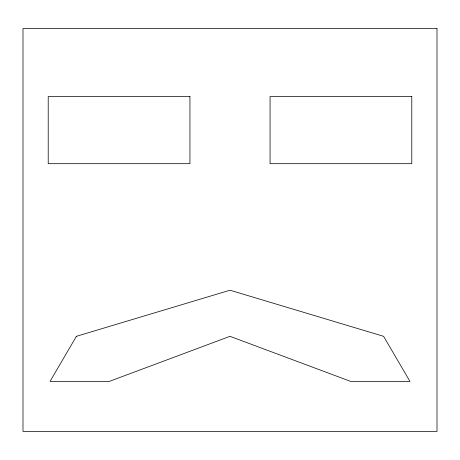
<?xml version="1.0" encoding="UTF-8"?>
<svg xmlns="http://www.w3.org/2000/svg" width="460" height="460" viewBox="0 0 460 460"><rect width="100%" height="100%" fill="white"/><g stroke="black" fill="none" stroke-linecap="round" stroke-linejoin="round"><path stroke-width="0.69" d="M76.395 336.323L50.042 381.403L109.325 381.403L230 336.323L350.675 381.403L409.958 381.403L383.605 336.323L230 290.22L76.395 336.323M437 28.595L23 28.595L23 431.405L437 431.405L437 28.595M189.94 96.548L48.214 96.548L48.214 163.685L189.94 163.685L189.94 96.548M411.786 96.548L270.06 96.548L270.06 163.685L411.786 163.685L411.786 96.548"/></g></svg>
